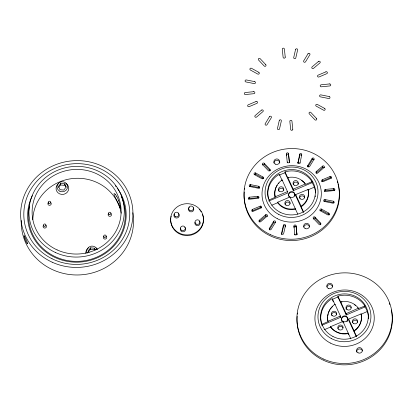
<?xml version="1.0" encoding="UTF-8"?>
<svg xmlns="http://www.w3.org/2000/svg" width="413" height="413" viewBox="0 0 413 413"><rect width="100%" height="100%" fill="white"/><g stroke="black" fill="none" stroke-linecap="round" stroke-linejoin="round"><path stroke-width="0.62" d="M281.294 180.507L282.115 179.949L282.1 180.321L279.296 174.26A23.846 22.663 -4.4 0 0 268.357 198.622M288 177.476L287.794 177.9L284.996 171.844A23.846 22.663 -4.4 0 1 312.032 181.679L312.109 182.665A23.846 22.663 -4.4 0 1 314.123 186.655M268.744 200.057L275.141 197.342L275.012 195.86M295.481 209.236L294.484 209.437A16.959 16.117 -4.4 0 1 278.228 203.526L277.634 202.747L277.717 202.2L289.998 196.986L297.773 214.192M58.553 187.419L60.432 184.972L60.742 183.449L64.531 183.821L66.256 187.12M90.225 249.344L90.535 247.821L94.324 248.192L95.279 249.839L90.225 249.344L88.341 251.796M281.589 233.133L283.395 225.245A1.058 1.007 -4.4 0 1 284.655 224.465A1.058 1.007 -4.4 0 1 285.466 225.658L285.569 226.969A1.058 1.007 -4.4 0 0 284.758 225.777A1.058 1.007 -4.4 0 0 283.499 226.556L281.687 234.445L281.589 233.133A1.058 1.007 -4.4 0 0 282.394 234.326A1.058 1.007 -4.4 0 0 283.659 233.546L285.466 225.658M297.928 163.006L299.668 154.245A1.058 1.007 -4.4 0 1 300.927 153.466A1.058 1.007 -4.4 0 1 301.738 154.658L299.998 163.424M297.959 163.445L299.771 155.556L299.668 154.245M269.353 228.348L273.633 221.353A1.058 1.007 -4.4 0 1 275.084 220.981A1.058 1.007 -4.4 0 1 275.461 222.359L271.186 229.349A1.058 1.007 -4.4 0 1 269.735 229.721A1.058 1.007 -4.4 0 1 269.353 228.348L269.457 229.659A1.058 1.007 -4.4 0 0 269.353 229.881M307.861 165.432L312.14 158.442A1.058 1.007 -4.4 0 1 313.591 158.071A1.058 1.007 -4.4 0 1 313.968 159.444L309.693 166.434A1.058 1.007 -4.4 0 1 308.243 166.811A1.058 1.007 -4.4 0 1 307.861 165.432L307.964 166.744A1.058 1.007 -4.4 0 0 307.861 166.971M269.457 229.659L273.736 222.669L273.633 221.353M307.964 166.744L312.243 159.754L312.14 158.442M60.742 183.449L58.486 186.387L60.014 189.701L63.808 190.068L66.065 187.13L64.531 183.821M90.535 247.821L88.274 250.763L89.038 252.415M259.307 220.186L265.636 214.781A1.058 1.007 -4.4 0 1 267.134 214.848A1.058 1.007 -4.4 0 1 267.046 216.273L260.717 221.678A1.058 1.007 -4.4 0 1 259.219 221.611A1.058 1.007 -4.4 0 1 259.307 220.186L259.41 221.497A1.058 1.007 -4.4 0 0 259.121 221.9M316.281 171.519L322.61 166.109A1.058 1.007 -4.4 0 1 324.102 166.181A1.058 1.007 -4.4 0 1 324.019 167.606L317.69 173.011A1.058 1.007 -4.4 0 1 316.193 172.944A1.058 1.007 -4.4 0 1 316.281 171.519L316.379 172.83A1.058 1.007 -4.4 0 0 316.095 173.233M259.41 221.497L265.74 216.092A1.058 1.007 -4.4 0 1 267.433 216.474M316.379 172.83L322.708 167.425A1.058 1.007 -4.4 0 1 324.406 167.807M321.737 325.341L340.534 317.365L340.431 316.048L334.995 304.298L334.163 304.861A16.959 16.117 -4.4 0 0 327.819 320.369L328.056 321.639L321.665 324.355A23.846 22.663 -4.4 0 1 321.077 321.954M303.725 212.323L301.18 206.815L301.253 206.102A16.788 15.957 -4.4 0 0 308.031 189.531L295.698 194.564L295.811 196.041L303.261 212.132M301.18 206.815L301.345 206.712A16.959 16.117 -4.4 0 0 308.191 189.975L307.979 189.35M356.646 336.621L354.096 331.118L354.24 330.684A16.959 16.117 -4.4 0 0 361.086 313.947L348.629 319.032L348.732 320.343L356.176 336.435M354.096 331.118L354.266 331.014A16.959 16.117 -4.4 0 0 361.313 315.31M275.223 196.794L287.5 191.586L282.115 179.949M312.109 182.665L293.313 190.641L293.199 189.164L305.481 183.95L305.641 184.389L312.032 181.679M268.822 201.038L287.613 193.062L287.5 191.586M252.426 209.453L260.19 206.159A1.058 1.007 -4.4 0 1 261.584 206.665A1.058 1.007 -4.4 0 1 261.042 207.997L253.277 211.291A1.058 1.007 -4.4 0 1 251.884 210.785A1.058 1.007 -4.4 0 1 252.426 209.453L252.529 210.764A1.058 1.007 -4.4 0 0 251.992 211.27M322.285 179.794L330.049 176.501A1.058 1.007 -4.4 0 1 331.443 177.007A1.058 1.007 -4.4 0 1 330.901 178.339L323.136 181.632A1.058 1.007 -4.4 0 1 321.742 181.126A1.058 1.007 -4.4 0 1 322.285 179.794L322.388 181.106A1.058 1.007 -4.4 0 0 321.851 181.612M252.529 210.764L260.288 207.471A1.058 1.007 -4.4 0 1 261.625 207.868M322.388 181.106L330.147 177.812A1.058 1.007 -4.4 0 1 331.484 178.215M271.826 205.209L277.634 202.747M308.144 189.794L314.53 187.079A23.846 22.663 -4.4 0 1 315.47 192.923M340.431 316.048L328.03 321.314L328.056 321.639M365.025 306.962L346.233 314.943L346.13 313.632L358.427 308.206A16.959 16.117 -4.4 0 0 340.88 301.826L340.715 302.197L337.911 296.147A23.846 22.663 -4.4 0 1 364.953 305.981L365.025 306.962A23.846 22.663 -4.4 0 1 367.043 310.958M357.792 307.695A16.959 16.117 -4.4 0 1 358.453 308.532L364.953 305.981M348.396 333.539L347.4 333.74A16.959 16.117 -4.4 0 1 331.143 327.829L330.524 326.719L342.929 321.453L350.694 338.49M324.164 329.76L330.55 327.044M361.112 314.278L367.451 311.381A23.846 22.663 -4.4 0 1 368.37 318.707M295.388 208.627L294.402 208.828A16.788 15.957 -4.4 0 1 278.305 202.974L277.717 202.2M348.376 333.208L347.374 333.415A16.959 16.117 -4.4 0 1 331.118 327.499L330.524 326.719M249.385 197.197L257.82 196.335A1.058 1.007 -4.4 0 1 258.982 197.228A1.058 1.007 -4.4 0 1 258.032 198.338L249.597 199.2A1.058 1.007 -4.4 0 1 248.435 198.307A1.058 1.007 -4.4 0 1 249.385 197.197L249.488 198.508A1.058 1.007 -4.4 0 0 248.569 199.257M325.294 189.453L333.73 188.591A1.058 1.007 -4.4 0 1 334.886 189.484A1.058 1.007 -4.4 0 1 333.936 190.594L325.506 191.456A1.058 1.007 -4.4 0 1 324.344 190.563A1.058 1.007 -4.4 0 1 325.294 189.453L325.398 190.765A1.058 1.007 -4.4 0 0 324.479 191.513M249.488 198.508L257.924 197.651A1.058 1.007 -4.4 0 1 258.832 197.992M325.398 190.765L333.828 189.903A1.058 1.007 -4.4 0 1 334.742 190.248M60.432 184.972L65.486 185.468M250.484 184.616L258.765 186.273A1.058 1.007 -4.4 0 1 259.576 187.471A1.058 1.007 -4.4 0 1 258.311 188.251L250.03 186.588A1.058 1.007 -4.4 0 1 249.225 185.396A1.058 1.007 -4.4 0 1 250.484 184.616L250.588 185.933A1.058 1.007 -4.4 0 0 249.473 186.371M325.01 199.541L333.291 201.203A1.058 1.007 -4.4 0 1 334.102 202.396A1.058 1.007 -4.4 0 1 332.842 203.175L324.561 201.513A1.058 1.007 -4.4 0 1 323.751 200.32A1.058 1.007 -4.4 0 1 325.01 199.541L325.114 200.857A1.058 1.007 -4.4 0 0 323.998 201.301M250.588 185.933L258.868 187.59A1.058 1.007 -4.4 0 1 259.622 188.183M325.114 200.857L333.394 202.515A1.058 1.007 -4.4 0 1 334.024 202.902M255.611 172.949L262.931 176.96A1.058 1.007 -4.4 0 1 263.308 178.339A1.058 1.007 -4.4 0 1 261.863 178.71L254.542 174.694A1.058 1.007 -4.4 0 1 254.165 173.321A1.058 1.007 -4.4 0 1 255.611 172.949L255.714 174.26L263.029 178.277A1.058 1.007 -4.4 0 1 263.396 178.607M321.464 209.081L328.779 213.098A1.058 1.007 -4.4 0 1 329.161 214.471A1.058 1.007 -4.4 0 1 327.71 214.843L320.395 210.831A1.058 1.007 -4.4 0 1 320.013 209.453A1.058 1.007 -4.4 0 1 321.464 209.081L321.567 210.393L328.882 214.409A1.058 1.007 -4.4 0 1 329.352 214.961M269.906 169.304A1.058 1.007 -4.4 0 1 269.823 170.729A1.058 1.007 -4.4 0 1 268.326 170.657L262.689 164.679A1.058 1.007 -4.4 0 1 262.776 163.254A1.058 1.007 -4.4 0 1 264.274 163.326L269.906 169.304L270.009 170.621A1.058 1.007 -4.4 0 1 270.154 170.817M315 217.135L320.638 223.113L320.736 224.424L315.104 218.446L315 217.135A1.058 1.007 -4.4 0 0 313.503 217.062A1.058 1.007 -4.4 0 0 313.415 218.487L319.053 224.465A1.058 1.007 -4.4 0 0 320.55 224.538A1.058 1.007 -4.4 0 0 320.638 223.113M264.274 163.326L264.372 164.637L270.009 170.621M115.48 194.59L116.833 196.598M287.815 177.523L293.199 189.164M295.698 194.564L301.087 206.206M284.996 171.844L285.068 172.83L293.313 190.641M340.689 301.872L346.13 313.632M348.629 319.032L354.07 330.792M337.911 296.147L337.989 297.128L346.233 314.943M332.558 300.122L333.353 301.846M340.002 316.213L340.534 317.365M347.818 333.105L348.618 334.829M94.324 248.192L95.088 249.85M118.624 200.604L118.402 199.985A7.955 0.769 68.3 0 0 117.653 198.199A7.955 0.883 65.6 0 0 116.833 196.598M275.141 197.342L274.924 196.397A16.959 16.117 -4.4 0 1 277.206 185.215M289.394 162.423L288.62 155.025A1.058 1.007 -4.4 0 0 287.463 154.132A1.058 1.007 -4.4 0 0 286.514 155.242L286.41 153.925A1.058 1.007 -4.4 0 1 287.36 152.815A1.058 1.007 -4.4 0 1 288.522 153.713L289.425 162.603M296.952 234.563L296.173 227.16A1.058 1.007 -4.4 0 0 295.016 226.267A1.058 1.007 -4.4 0 0 294.066 227.377L293.963 226.066A1.058 1.007 -4.4 0 1 294.913 224.956A1.058 1.007 -4.4 0 1 296.075 225.849L296.983 234.739M286.41 153.925L287.288 162.639M293.963 226.066L294.841 234.775M361.039 313.766L361.06 314.092M358.536 308.361L358.561 308.692M333.73 188.591L333.828 189.903M342.929 321.453L343.033 322.765M333.291 201.203L333.394 202.515M330.049 176.501L330.147 177.812M328.779 213.098L328.882 214.409M334.995 304.298L335.02 304.624L332.212 298.563A23.846 22.663 -4.4 0 0 320.994 321.464M322.61 166.109L322.708 167.425M296.075 225.849L296.173 227.16M294.872 234.956L294.805 234.078A1.058 1.007 -4.4 0 0 295.966 234.971A1.058 1.007 -4.4 0 0 296.916 233.866M288.522 153.713L288.62 155.025M287.319 162.82L287.252 161.942A1.058 1.007 -4.4 0 0 288.408 162.836A1.058 1.007 -4.4 0 0 289.358 161.726M283.395 225.245L283.499 226.556M262.931 176.96L263.029 178.277M265.636 214.781L265.74 216.092M258.765 186.273L258.868 187.59M260.19 206.159L260.288 207.471M257.82 196.335L257.924 197.651M262.549 165.086A1.058 1.007 -4.4 0 1 264.372 164.637M254.207 174.74A1.058 1.007 -4.4 0 1 255.714 174.26M299.771 155.556A1.058 1.007 -4.4 0 1 301.727 155.267M299.931 162.546A1.058 1.007 -4.4 0 1 298.671 163.326A1.058 1.007 -4.4 0 1 297.861 162.133M312.243 159.754A1.058 1.007 -4.4 0 1 314.117 159.826M320.06 210.878A1.058 1.007 -4.4 0 1 321.567 210.393M338.866 187.832A47.691 45.332 -4.4 0 1 293.628 240.505A47.691 45.332 -4.4 0 1 244.228 192.05M244.548 189.278A47.691 45.332 -4.4 0 1 244.723 188.178M337.271 181.348A47.691 45.332 -4.4 0 1 337.762 182.944M338.056 184.022A47.691 45.332 -4.4 0 1 338.324 185.101M338.443 185.644A47.691 45.332 -4.4 0 1 338.768 187.285M278.377 183.625A16.959 16.117 -4.4 0 1 279.033 182.882M301.676 180.502A16.959 16.117 -4.4 0 1 304.871 183.393M273.953 163.052A2.917 2.772 -4.4 0 1 276.86 160.249A2.917 2.772 -4.4 0 1 279.782 162.99M299.549 198.101A2.648 2.519 -4.4 0 1 304.608 197.331M275.037 195.912A16.788 15.957 -4.4 0 1 281.32 180.564M287.969 177.554A16.788 15.957 -4.4 0 1 305.341 183.873M303.772 227.052A2.917 2.772 -4.4 0 1 309.543 226.985M315.331 195.886A23.846 22.663 -4.4 0 1 315.196 196.867M288.677 195.948A3.18 3.02 -4.4 0 1 291.836 192.184A3.18 3.02 -4.4 0 1 294.815 196.036M289.121 196.903A3.18 3.02 -4.4 0 1 288.852 196.443M279.369 175.246A23.846 22.663 -4.4 0 1 285.068 172.83M278.625 191.142A2.648 2.519 -4.4 0 1 280.845 188.256A2.648 2.519 -4.4 0 1 283.865 190.347M284.996 204.28A2.648 2.519 -4.4 0 1 290.055 203.511M293.168 184.306A2.648 2.519 -4.4 0 1 298.418 184.167M313.25 219.133A1.058 1.007 -4.4 0 1 315.104 218.446M273.736 222.669A1.058 1.007 -4.4 0 1 275.61 222.736M32.818 219.711A44.511 42.307 -4.4 0 1 74.195 178.395A44.511 42.307 -4.4 0 1 121.169 213.191M122.134 198.596A48.435 46.034 -4.4 0 1 80.561 261.222A48.435 46.034 -4.4 0 1 29.56 205.973M121.231 196.511A48.435 46.034 -4.4 0 1 121.918 198.07M133.192 215.349A56.168 53.391 -4.4 0 1 79.632 274.919A56.168 53.391 -4.4 0 1 21.244 220.47M132.826 212.757A56.168 53.391 -4.4 0 1 133.131 214.832M117.168 188.049A49.281 46.839 -4.4 0 1 111.737 248.203A49.281 46.839 -4.4 0 1 48.533 253.856A49.281 46.839 -4.4 0 1 32.353 195.638M115.351 185.767A49.281 46.839 -4.4 0 1 116.094 186.666M65.812 183.274A6.36 6.045 -4.4 0 1 67.381 192.122A6.36 6.045 -4.4 0 1 57.949 192.752A6.36 6.045 -4.4 0 1 58.352 183.77M110.792 213.397A1.693 1.611 -4.4 0 1 111.231 215.596A1.693 1.611 -4.4 0 1 108.934 216.102A1.693 1.611 -4.4 0 1 108.335 213.939M108.542 213.666A1.693 1.611 -4.4 0 1 108.8 213.433M50.541 202.375A1.693 1.611 -4.4 0 1 50.83 204.75A1.693 1.611 -4.4 0 1 48.311 204.796A1.693 1.611 -4.4 0 1 48.548 202.411M45.755 225.131A1.693 1.611 -4.4 0 1 46.127 227.424A1.693 1.611 -4.4 0 1 43.706 227.713A1.693 1.611 -4.4 0 1 43.504 225.4M106.012 236.159A1.693 1.611 -4.4 0 1 106.384 238.446A1.693 1.611 -4.4 0 1 103.957 238.735A1.693 1.611 -4.4 0 1 103.761 236.427M87.215 253.195A5.297 5.039 -4.4 0 1 90.194 246.432A5.297 5.039 -4.4 0 1 97.112 249.566M85.868 253.422A6.36 6.045 -4.4 0 1 87.071 249.23M87.489 248.74A6.36 6.045 -4.4 0 1 88.485 247.893M95.955 247.877A6.36 6.045 -4.4 0 1 97.354 249.209M118.624 200.584A7.981 0.656 71 0 1 119.233 202.437L119.403 203.062A7.981 0.537 73.7 0 1 119.837 204.765L119.951 205.287A7.862 0.408 76.4 0 1 120.162 207.982L120.069 207.791A7.981 0.537 73.7 0 1 119.698 206.949L119.553 206.577A7.981 0.656 71 0 1 118.985 205.261L118.768 204.76A7.955 0.769 68.3 0 1 118.035 203.124A7.955 0.883 65.6 0 1 117.199 201.374L115.779 198.477A7.981 1.105 60.2 0 1 115.031 196.908L114.814 196.428A7.862 1.198 57.5 0 1 114.608 193.733L114.799 193.883A7.981 1.105 60.2 0 1 115.48 194.564M346.099 309.265A2.648 2.519 -4.4 0 1 351.143 307.835M352.47 322.403A2.648 2.519 -4.4 0 1 357.72 322.264M327.845 320.695A16.959 16.117 -4.4 0 1 327.648 316.838M327.752 315.873A16.959 16.117 -4.4 0 1 328.139 313.973M328.423 313.039A16.959 16.117 -4.4 0 1 330.126 309.518M330.684 308.707A16.959 16.117 -4.4 0 1 331.293 307.922M331.954 307.179A16.959 16.117 -4.4 0 1 332.656 306.477M340.906 302.151A16.959 16.117 -4.4 0 1 342 301.949M354.597 304.804A16.959 16.117 -4.4 0 1 355.469 305.45M341.597 320.251A3.18 3.02 -4.4 0 1 344.757 316.487A3.18 3.02 -4.4 0 1 347.736 320.338M347.534 320.829A3.18 3.02 -4.4 0 1 346.879 321.681M342.382 321.613A3.18 3.02 -4.4 0 1 341.773 320.746M332.289 299.549A23.846 22.663 -4.4 0 1 337.989 297.128M331.546 315.444A2.648 2.519 -4.4 0 1 333.766 312.558A2.648 2.519 -4.4 0 1 336.781 314.644M337.917 328.583A2.648 2.519 -4.4 0 1 342.971 327.808M391.364 309.946A47.691 45.332 -4.4 0 1 347.715 364.741A47.691 45.332 -4.4 0 1 297.148 316.348M297.386 314.133A47.691 45.332 -4.4 0 1 297.551 313.028M389.232 303.028A47.691 45.332 -4.4 0 1 389.826 304.593M356.693 352.103A2.917 2.772 -4.4 0 1 358.974 348.99A2.917 2.772 -4.4 0 1 362.382 350.921M326.9 286.978A2.917 2.772 -4.4 0 1 332.671 286.916M202.54 214.533A16.427 15.611 -4.4 0 1 189.051 235.467A16.427 15.611 -4.4 0 1 170.781 218.374M170.936 217.362A16.427 15.611 -4.4 0 1 171.158 216.36M199.226 209.345A16.427 15.611 -4.4 0 1 199.923 210.114M200.568 210.929A16.427 15.611 -4.4 0 1 201.152 211.781M185.292 228.074A2.648 2.519 -4.4 0 1 182.907 231.822A2.648 2.519 -4.4 0 1 180.703 228.007M184.714 227.398A2.648 2.519 -4.4 0 1 185.034 227.713M178.153 213.464A2.648 2.519 -4.4 0 1 178.886 216.737A2.648 2.519 -4.4 0 1 175.551 217.832A2.648 2.519 -4.4 0 1 174.043 214.817M174.209 214.409A2.648 2.519 -4.4 0 1 174.451 214.032M199.273 221.218A2.648 2.519 -4.4 0 1 199.701 224.538A2.648 2.519 -4.4 0 1 196.278 225.359A2.648 2.519 -4.4 0 1 195.055 222.225M193.207 207.739A2.648 2.519 -4.4 0 1 193.021 211.084A2.648 2.519 -4.4 0 1 189.51 211.327A2.648 2.519 -4.4 0 1 188.875 208.038M189.149 207.682A2.648 2.519 -4.4 0 1 189.484 207.372M279.265 120.586L277.459 128.474A1.058 1.007 -4.4 0 0 278.264 129.667A1.058 1.007 -4.4 0 0 279.529 128.892L281.336 121.004A1.058 1.007 -4.4 0 0 280.525 119.806A1.058 1.007 -4.4 0 0 279.265 120.586M295.538 49.586L293.731 57.474A1.058 1.007 -4.4 0 0 294.536 58.667A1.058 1.007 -4.4 0 0 295.801 57.892L297.608 50.004A1.058 1.007 -4.4 0 0 296.797 48.806A1.058 1.007 -4.4 0 0 295.538 49.586M269.503 116.698L265.223 123.688A1.058 1.007 -4.4 0 0 265.605 125.062A1.058 1.007 -4.4 0 0 267.056 124.69L271.331 117.7A1.058 1.007 -4.4 0 0 270.954 116.327A1.058 1.007 -4.4 0 0 269.503 116.698M308.01 53.783L303.731 60.773A1.058 1.007 -4.4 0 0 304.113 62.151A1.058 1.007 -4.4 0 0 305.558 61.78L309.838 54.79A1.058 1.007 -4.4 0 0 309.461 53.411A1.058 1.007 -4.4 0 0 308.01 53.783M261.506 110.121L255.177 115.526A1.058 1.007 -4.4 0 0 255.089 116.951A1.058 1.007 -4.4 0 0 256.587 117.024L262.916 111.613A1.058 1.007 -4.4 0 0 263.004 110.194A1.058 1.007 -4.4 0 0 261.506 110.121M318.48 61.454L312.145 66.86A1.058 1.007 -4.4 0 0 312.063 68.284A1.058 1.007 -4.4 0 0 313.555 68.357L319.889 62.946A1.058 1.007 -4.4 0 0 319.972 61.527A1.058 1.007 -4.4 0 0 318.48 61.454M256.06 101.5L248.296 104.794A1.058 1.007 -4.4 0 0 247.748 106.126A1.058 1.007 -4.4 0 0 249.147 106.637L256.907 103.338A1.058 1.007 -4.4 0 0 257.454 102.006A1.058 1.007 -4.4 0 0 256.06 101.5M325.914 71.841L318.155 75.14A1.058 1.007 -4.4 0 0 317.607 76.467A1.058 1.007 -4.4 0 0 319.006 76.978L326.766 73.679A1.058 1.007 -4.4 0 0 327.313 72.352A1.058 1.007 -4.4 0 0 325.914 71.841M253.69 91.681L245.255 92.538A1.058 1.007 -4.4 0 0 244.305 93.648A1.058 1.007 -4.4 0 0 245.467 94.541L253.897 93.684A1.058 1.007 -4.4 0 0 254.847 92.574A1.058 1.007 -4.4 0 0 253.69 91.681M329.6 83.932L321.164 84.794A1.058 1.007 -4.4 0 0 320.214 85.904A1.058 1.007 -4.4 0 0 321.376 86.797L329.806 85.94A1.058 1.007 -4.4 0 0 330.756 84.83A1.058 1.007 -4.4 0 0 329.6 83.932M254.635 81.619L246.355 79.962A1.058 1.007 -4.4 0 0 245.095 80.742A1.058 1.007 -4.4 0 0 245.9 81.934L254.181 83.591A1.058 1.007 -4.4 0 0 255.446 82.812A1.058 1.007 -4.4 0 0 254.635 81.619M329.161 96.544L320.88 94.887A1.058 1.007 -4.4 0 0 319.621 95.666A1.058 1.007 -4.4 0 0 320.431 96.859L328.712 98.516A1.058 1.007 -4.4 0 0 329.972 97.736A1.058 1.007 -4.4 0 0 329.161 96.544M258.801 72.306L251.481 68.29A1.058 1.007 -4.4 0 0 250.035 68.661A1.058 1.007 -4.4 0 0 250.412 70.04L257.727 74.051A1.058 1.007 -4.4 0 0 259.178 73.679A1.058 1.007 -4.4 0 0 258.801 72.306M324.649 108.438L317.334 104.427A1.058 1.007 -4.4 0 0 315.883 104.799A1.058 1.007 -4.4 0 0 316.265 106.172L323.58 110.188A1.058 1.007 -4.4 0 0 325.031 109.817A1.058 1.007 -4.4 0 0 324.649 108.438M265.776 64.65L260.138 58.672A1.058 1.007 -4.4 0 0 258.646 58.6A1.058 1.007 -4.4 0 0 258.559 60.019L264.196 65.997A1.058 1.007 -4.4 0 0 265.688 66.07A1.058 1.007 -4.4 0 0 265.776 64.65M316.508 118.454L310.87 112.475A1.058 1.007 -4.4 0 0 309.373 112.408A1.058 1.007 -4.4 0 0 309.285 113.828L314.923 119.806A1.058 1.007 -4.4 0 0 316.42 119.878A1.058 1.007 -4.4 0 0 316.508 118.454M27.113 243.505L26.716 242.932A4.507 0.501 65.6 0 1 25.776 241.187A4.507 0.434 68.3 0 1 24.718 238.492L24.558 237.976A4.497 0.367 71 0 1 24.408 236.004L24.548 236.282A4.507 0.434 68.3 0 1 25.565 238.394A4.507 0.501 65.6 0 1 26.535 240.516L26.964 241.533A4.497 0.563 62.9 0 1 27.119 243.505M285.228 57.071L284.387 49.054A1.058 1.007 -4.4 0 0 283.23 48.161A1.058 1.007 -4.4 0 0 282.28 49.271L283.122 57.283A1.058 1.007 -4.4 0 0 284.278 58.181A1.058 1.007 -4.4 0 0 285.228 57.071M292.781 129.207L291.945 121.19A1.058 1.007 -4.4 0 0 290.783 120.297A1.058 1.007 -4.4 0 0 289.833 121.407L290.675 129.424A1.058 1.007 -4.4 0 0 291.831 130.317A1.058 1.007 -4.4 0 0 292.781 129.207M275.321 164.126A2.917 2.772 -4.4 0 0 279.684 161.679A2.917 2.772 -4.4 0 0 275.301 159.325A2.917 2.772 -4.4 0 0 275.321 164.126M270.758 234.801A47.691 45.332 -4.4 0 0 339.223 190.383A47.691 45.332 -4.4 0 0 265.007 156.501A47.691 45.332 -4.4 0 0 270.758 234.801M300.499 198.927A2.648 2.519 -4.4 0 0 304.701 197.14A2.648 2.519 -4.4 0 0 301.005 194.585A2.648 2.519 -4.4 0 0 300.499 198.927M278.77 214.419A26.494 25.183 -4.4 0 0 318.02 191.539A26.494 25.183 -4.4 0 0 277.82 170.806A26.494 25.183 -4.4 0 0 278.77 214.419M305.109 228.497A2.917 2.772 -4.4 0 0 309.471 226.05A2.917 2.772 -4.4 0 0 305.093 223.696A2.917 2.772 -4.4 0 0 305.109 228.497M277.366 218.72A29.674 28.208 -4.4 0 0 321.324 193.093A29.674 28.208 -4.4 0 0 276.302 169.872A29.674 28.208 -4.4 0 0 277.366 218.72M290.303 197.275A3.18 3.02 -4.4 0 0 294.887 194.332A3.18 3.02 -4.4 0 0 289.952 192.05A3.18 3.02 -4.4 0 0 290.303 197.275M279.56 191.307A2.648 2.519 -4.4 0 0 283.762 189.526A2.648 2.519 -4.4 0 0 280.066 186.97A2.648 2.519 -4.4 0 0 279.56 191.307M280.045 212.205A23.846 22.663 -4.4 0 0 315.372 191.611A23.846 22.663 -4.4 0 0 279.193 172.949A23.846 22.663 -4.4 0 0 280.045 212.205M294.118 185.127A2.648 2.519 -4.4 0 0 298.315 183.346A2.648 2.519 -4.4 0 0 294.619 180.791A2.648 2.519 -4.4 0 0 294.118 185.127M285.946 205.101A2.648 2.519 -4.4 0 0 290.148 203.32A2.648 2.519 -4.4 0 0 286.452 200.764A2.648 2.519 -4.4 0 0 285.946 205.101M57.102 249.906A44.511 42.307 -4.4 0 0 121.004 208.446A44.511 42.307 -4.4 0 0 51.733 176.821A44.511 42.307 -4.4 0 0 57.102 249.906M52.172 262.203A56.168 53.391 -4.4 0 0 132.805 209.887A56.168 53.391 -4.4 0 0 45.394 169.975A56.168 53.391 -4.4 0 0 52.172 262.203M59.916 191.286A5.297 5.039 -4.4 0 0 67.562 186.408A5.297 5.039 -4.4 0 0 59.348 182.582A5.297 5.039 -4.4 0 0 59.916 191.286M55.709 252.632A47.691 45.332 -4.4 0 0 124.174 208.214A47.691 45.332 -4.4 0 0 49.958 174.327A47.691 45.332 -4.4 0 0 55.709 252.632M52.017 258.739A52.988 50.365 -4.4 0 0 129.728 211.766A52.988 50.365 -4.4 0 0 48.626 171.56A52.988 50.365 -4.4 0 0 52.017 258.739M108.996 214.373A1.239 1.177 -4.4 0 0 110.947 213.506A1.239 1.177 -4.4 0 0 109.197 212.339A1.239 1.177 -4.4 0 0 108.996 214.373M43.959 226.112A1.239 1.177 -4.4 0 0 45.91 225.245A1.239 1.177 -4.4 0 0 44.16 224.078A1.239 1.177 -4.4 0 0 43.959 226.112M48.739 203.351A1.239 1.177 -4.4 0 0 50.691 202.484A1.239 1.177 -4.4 0 0 48.941 201.317A1.239 1.177 -4.4 0 0 48.739 203.351M104.215 237.134A1.239 1.177 -4.4 0 0 106.167 236.267A1.239 1.177 -4.4 0 0 104.417 235.1A1.239 1.177 -4.4 0 0 104.215 237.134M347.049 309.595A2.648 2.519 -4.4 0 0 351.251 307.814A2.648 2.519 -4.4 0 0 347.555 305.253A2.648 2.519 -4.4 0 0 347.049 309.595M353.43 323.389A2.648 2.519 -4.4 0 0 357.632 321.608A2.648 2.519 -4.4 0 0 353.936 319.048A2.648 2.519 -4.4 0 0 353.43 323.389M343.224 321.572A3.18 3.02 -4.4 0 0 347.803 318.635A3.18 3.02 -4.4 0 0 342.867 316.353A3.18 3.02 -4.4 0 0 343.224 321.572M330.281 343.022A29.674 28.208 -4.4 0 0 374.24 317.396A29.674 28.208 -4.4 0 0 329.223 294.175A29.674 28.208 -4.4 0 0 330.281 343.022M331.691 338.722A26.494 25.183 -4.4 0 0 370.936 315.842A26.494 25.183 -4.4 0 0 330.741 295.104A26.494 25.183 -4.4 0 0 331.691 338.722M332.496 315.775A2.648 2.519 -4.4 0 0 336.693 313.988A2.648 2.519 -4.4 0 0 332.997 311.433A2.648 2.519 -4.4 0 0 332.496 315.775M338.877 329.569A2.648 2.519 -4.4 0 0 343.079 327.783A2.648 2.519 -4.4 0 0 339.383 325.227A2.648 2.519 -4.4 0 0 338.877 329.569M332.966 336.502A23.846 22.663 -4.4 0 0 368.288 315.909A23.846 22.663 -4.4 0 0 332.114 297.252A23.846 22.663 -4.4 0 0 332.966 336.502M323.678 359.103A47.691 45.332 -4.4 0 0 392.144 314.685A47.691 45.332 -4.4 0 0 317.922 280.799A47.691 45.332 -4.4 0 0 323.678 359.103M328.237 288.424A2.917 2.772 -4.4 0 0 332.599 285.977A2.917 2.772 -4.4 0 0 328.221 283.628A2.917 2.772 -4.4 0 0 328.237 288.424M358.03 352.8A2.917 2.772 -4.4 0 0 362.392 350.353A2.917 2.772 -4.4 0 0 358.009 347.999A2.917 2.772 -4.4 0 0 358.03 352.8M179.139 233.056A16.427 15.611 -4.4 0 0 203.47 218.869A16.427 15.611 -4.4 0 0 178.55 206.015A16.427 15.611 -4.4 0 0 179.139 233.056M181.627 230.304A2.437 2.318 -4.4 0 0 185.329 228.353A2.437 2.318 -4.4 0 0 181.725 226.293A2.437 2.318 -4.4 0 0 181.627 230.304M196.18 224.13A2.437 2.318 -4.4 0 0 199.882 222.173A2.437 2.318 -4.4 0 0 196.278 220.114A2.437 2.318 -4.4 0 0 196.18 224.13M189.794 210.331A2.437 2.318 -4.4 0 0 193.501 208.379A2.437 2.318 -4.4 0 0 189.892 206.319A2.437 2.318 -4.4 0 0 189.794 210.331M175.427 216.608A2.437 2.318 -4.4 0 0 178.943 214.357A2.437 2.318 -4.4 0 0 175.158 212.602A2.437 2.318 -4.4 0 0 175.427 216.608"/></g></svg>
